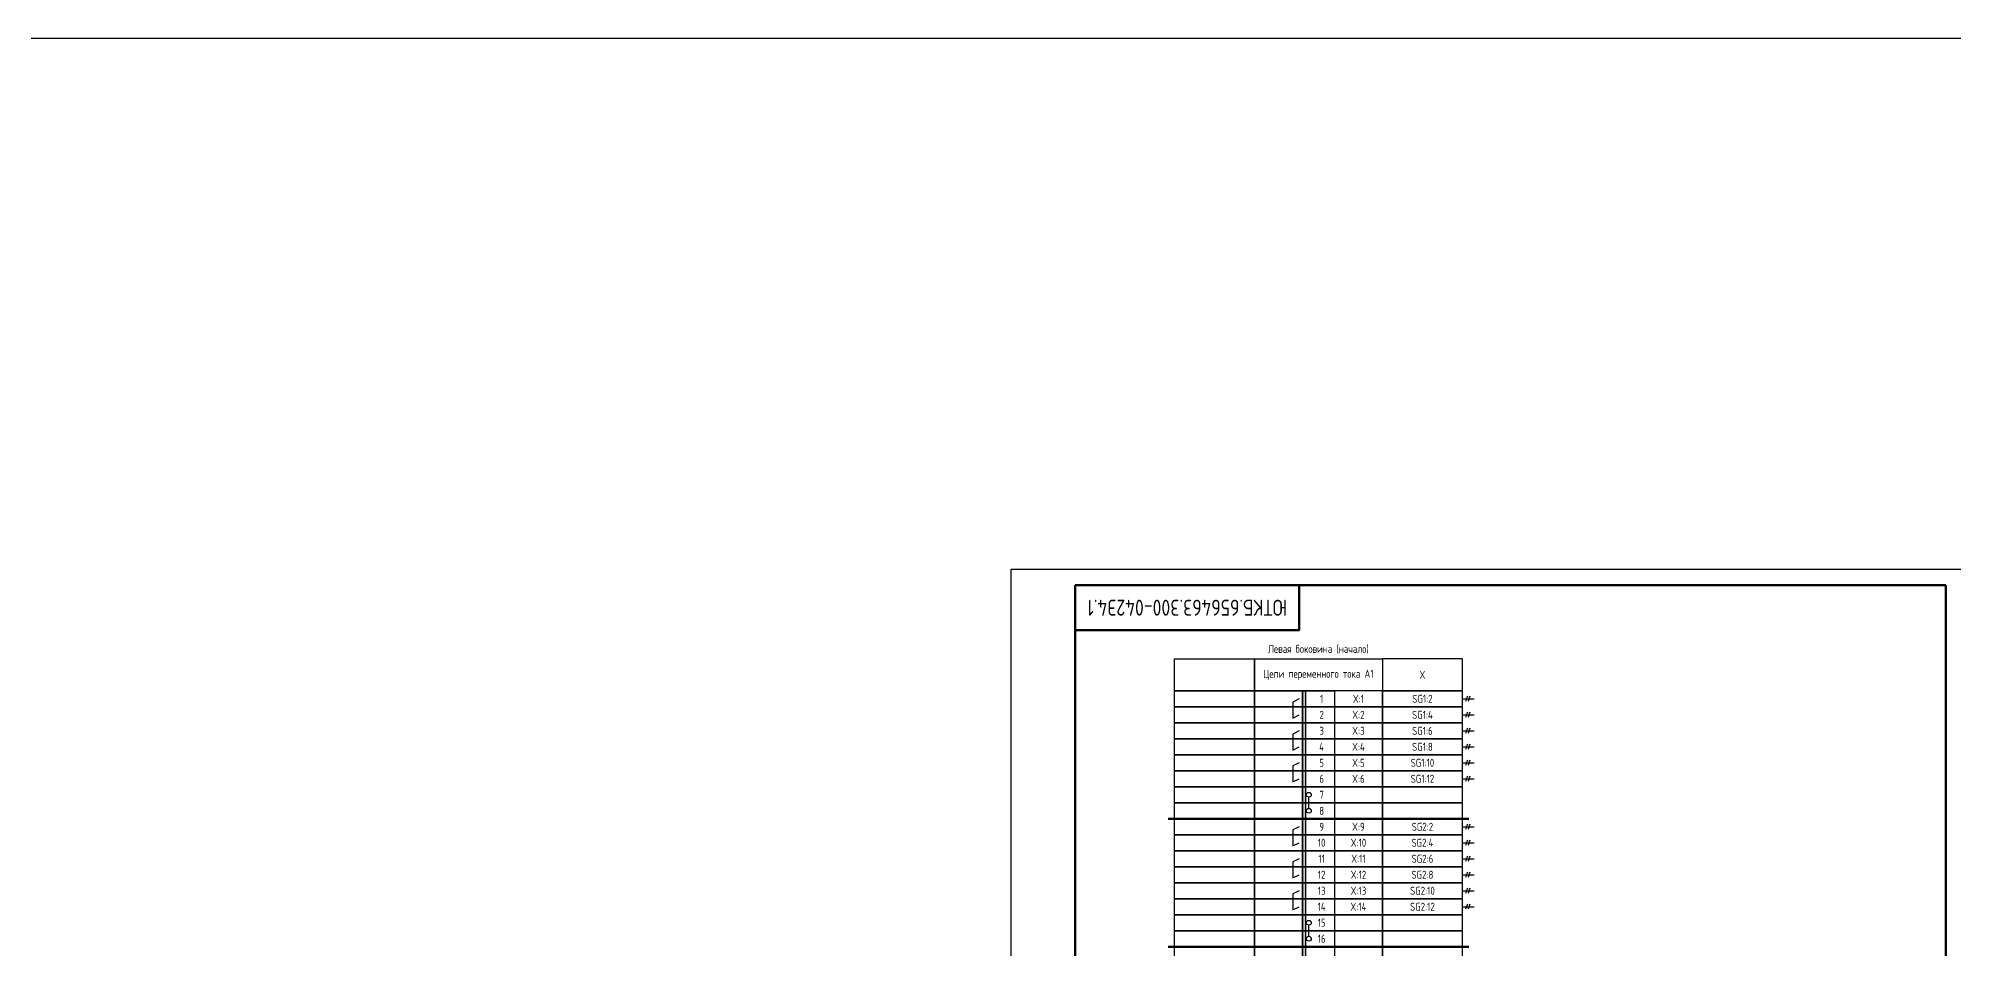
# Model space of a CAD drawing. Header units: millimetres. Extents: x -1117 to 4405, y -90 to 586.
# Drawn here: x 956 to 1554, y 301 to 586 of the extents above; entities that cross this region are included whole.
import ezdxf

# ---------------------------------------------------------------- set-up
doc = ezdxf.new("R2010")
doc.units = ezdxf.units.MM
doc.styles.add('Gost_type_A', font='GOST_A.TTF')

# ---------------------------------------------------------------- blocks, each defined once
blk = doc.blocks.new('Штамп угловой верхний')
at = {"lineweight": 50}
blk.add_lwpolyline([(0, 0), (70, 0), (70, -14), (0, -14)], close=True, dxfattribs=at)

msp = doc.modelspace()

# ---------------------------------------------------------------- hatches: boundary and pattern name
h = msp.add_hatch(color=256)
h.dxf.hatch_style = 1
h.paths.add_polyline_path([(1352, 382), (1351, 382), (1351, 342), (1352, 342)])
h = msp.add_hatch(color=256)
h.dxf.hatch_style = 1
h.paths.add_polyline_path([(1352, 342), (1351, 342), (1351, 302), (1352, 302)])
h = msp.add_hatch(color=256)
h.dxf.hatch_style = 1
h.paths.add_polyline_path([(1352, 302), (1351, 302), (1351, 262), (1352, 262)])

# ---------------------------------------------------------------- linework, layer by layer
for p, q in [((1401, 379.5), (1404.62, 379.5)), ((1402.54, 380.31), (1401.96, 378.69)), ((1403.33, 380.31), (1402.75, 378.69)), ((1401, 374.5), (1404.62, 374.5)), ((1402.54, 375.31), (1401.96, 373.69)), ((1403.33, 375.31), (1402.75, 373.69)), ((1401, 369.5), (1404.62, 369.5)), ((1402.54, 370.31), (1401.96, 368.69)), ((1402.54, 365.31), (1401.96, 363.69)), ((1403.33, 370.31), (1402.75, 368.69)), ((1403.33, 365.31), (1402.75, 363.69)), ((1401, 364.5), (1404.62, 364.5)), ((1401, 359.5), (1404.62, 359.5)), ((1402.54, 360.31), (1401.96, 358.69)), ((1403.33, 360.31), (1402.75, 358.69)), ((1401, 354.5), (1404.62, 354.5)), ((1402.54, 355.31), (1401.96, 353.69)), ((1403.33, 355.31), (1402.75, 353.69)), ((1353, 345.25), (1353, 348.75)), ((1401, 339.5), (1404.62, 339.5)), ((1402.54, 340.31), (1401.96, 338.69)), ((1402.54, 335.31), (1401.96, 333.69)), ((1403.33, 340.31), (1402.75, 338.69)), ((1403.33, 335.31), (1402.75, 333.69)), ((1401, 334.5), (1404.62, 334.5)), ((1401, 329.5), (1404.62, 329.5)), ((1402.54, 330.31), (1401.96, 328.69)), ((1403.33, 330.31), (1402.75, 328.69)), ((1401, 324.5), (1404.62, 324.5)), ((1402.54, 325.31), (1401.96, 323.69)), ((1403.33, 325.31), (1402.75, 323.69)), ((1401, 319.5), (1404.62, 319.5)), ((1402.54, 320.31), (1401.96, 318.69)), ((1403.33, 320.31), (1402.75, 318.69)), ((1401, 314.5), (1404.62, 314.5)), ((1402.54, 315.31), (1401.96, 313.69)), ((1403.33, 315.31), (1402.75, 313.69)), ((1353, 305.25), (1353, 308.75))]:
    msp.add_line(p, q)
at = {"lineweight": 50}
for p, q in [((1309, 342), (1403, 342)), ((1309, 302), (1403, 302))]:
    msp.add_line(p, q, dxfattribs=at)
for points in [[(-1117.42, 586), (4404.54, 586), (4404.54, -90), (-1117.42, -90)], [(1557, 420), (1557, 0), (1260, 0), (1260, 420)], [(1311, 392), (1336, 392), (1336, 382), (1311, 382)], [(1336, 392), (1376, 392), (1376, 382), (1336, 382)], [(1401, 392), (1376, 392), (1376, 382), (1401, 382)], [(1311, 382), (1336, 382), (1336, 377), (1311, 377)], [(1336, 382), (1351, 382), (1351, 377), (1336, 377)], [(1351, 382), (1361, 382), (1361, 377), (1351, 377)], [(1376, 382), (1361, 382), (1361, 377), (1376, 377)], [(1401, 382), (1376, 382), (1376, 377), (1401, 377)], [(1311, 377), (1336, 377), (1336, 372), (1311, 372)], [(1311, 372), (1336, 372), (1336, 367), (1311, 367)], [(1336, 377), (1351, 377), (1351, 372), (1336, 372)], [(1336, 372), (1351, 372), (1351, 367), (1336, 367)], [(1351, 377), (1361, 377), (1361, 372), (1351, 372)], [(1351, 372), (1361, 372), (1361, 367), (1351, 367)], [(1376, 377), (1361, 377), (1361, 372), (1376, 372)], [(1376, 372), (1361, 372), (1361, 367), (1376, 367)], [(1401, 377), (1376, 377), (1376, 372), (1401, 372)], [(1401, 372), (1376, 372), (1376, 367), (1401, 367)], [(1311, 367), (1336, 367), (1336, 362), (1311, 362)], [(1336, 367), (1351, 367), (1351, 362), (1336, 362)], [(1351, 367), (1361, 367), (1361, 362), (1351, 362)], [(1376, 367), (1361, 367), (1361, 362), (1376, 362)], [(1401, 367), (1376, 367), (1376, 362), (1401, 362)], [(1311, 362), (1336, 362), (1336, 357), (1311, 357)], [(1336, 362), (1351, 362), (1351, 357), (1336, 357)], [(1351, 362), (1361, 362), (1361, 357), (1351, 357)], [(1376, 362), (1361, 362), (1361, 357), (1376, 357)], [(1401, 362), (1376, 362), (1376, 357), (1401, 357)], [(1311, 357), (1336, 357), (1336, 352), (1311, 352)], [(1336, 357), (1351, 357), (1351, 352), (1336, 352)], [(1351, 357), (1361, 357), (1361, 352), (1351, 352)], [(1376, 357), (1361, 357), (1361, 352), (1376, 352)], [(1401, 357), (1376, 357), (1376, 352), (1401, 352)], [(1311, 352), (1336, 352), (1336, 347), (1311, 347)], [(1336, 352), (1351, 352), (1351, 347), (1336, 347)], [(1351, 352), (1361, 352), (1361, 347), (1351, 347)], [(1376, 352), (1361, 352), (1361, 347), (1376, 347)], [(1401, 352), (1376, 352), (1376, 347), (1401, 347)], [(1311, 347), (1336, 347), (1336, 342), (1311, 342)], [(1311, 342), (1336, 342), (1336, 337), (1311, 337)], [(1336, 347), (1351, 347), (1351, 342), (1336, 342)], [(1336, 342), (1351, 342), (1351, 337), (1336, 337)], [(1351, 347), (1361, 347), (1361, 342), (1351, 342)], [(1351, 342), (1361, 342), (1361, 337), (1351, 337)], [(1376, 347), (1361, 347), (1361, 342), (1376, 342)], [(1376, 342), (1361, 342), (1361, 337), (1376, 337)], [(1401, 347), (1376, 347), (1376, 342), (1401, 342)], [(1401, 342), (1376, 342), (1376, 337), (1401, 337)], [(1311, 337), (1336, 337), (1336, 332), (1311, 332)], [(1336, 337), (1351, 337), (1351, 332), (1336, 332)], [(1351, 337), (1361, 337), (1361, 332), (1351, 332)], [(1376, 337), (1361, 337), (1361, 332), (1376, 332)], [(1401, 337), (1376, 337), (1376, 332), (1401, 332)], [(1311, 332), (1336, 332), (1336, 327), (1311, 327)], [(1336, 332), (1351, 332), (1351, 327), (1336, 327)], [(1351, 332), (1361, 332), (1361, 327), (1351, 327)], [(1376, 332), (1361, 332), (1361, 327), (1376, 327)], [(1401, 332), (1376, 332), (1376, 327), (1401, 327)], [(1311, 327), (1336, 327), (1336, 322), (1311, 322)], [(1336, 327), (1351, 327), (1351, 322), (1336, 322)], [(1351, 327), (1361, 327), (1361, 322), (1351, 322)], [(1376, 327), (1361, 327), (1361, 322), (1376, 322)], [(1401, 327), (1376, 327), (1376, 322), (1401, 322)], [(1311, 322), (1336, 322), (1336, 317), (1311, 317)], [(1336, 322), (1351, 322), (1351, 317), (1336, 317)], [(1351, 322), (1361, 322), (1361, 317), (1351, 317)], [(1376, 322), (1361, 322), (1361, 317), (1376, 317)], [(1401, 322), (1376, 322), (1376, 317), (1401, 317)], [(1311, 317), (1336, 317), (1336, 312), (1311, 312)], [(1311, 312), (1336, 312), (1336, 307), (1311, 307)], [(1336, 317), (1351, 317), (1351, 312), (1336, 312)], [(1336, 312), (1351, 312), (1351, 307), (1336, 307)], [(1351, 317), (1361, 317), (1361, 312), (1351, 312)], [(1351, 312), (1361, 312), (1361, 307), (1351, 307)], [(1376, 317), (1361, 317), (1361, 312), (1376, 312)], [(1376, 312), (1361, 312), (1361, 307), (1376, 307)], [(1401, 317), (1376, 317), (1376, 312), (1401, 312)], [(1401, 312), (1376, 312), (1376, 307), (1401, 307)], [(1311, 307), (1336, 307), (1336, 302), (1311, 302)], [(1336, 307), (1351, 307), (1351, 302), (1336, 302)], [(1351, 307), (1361, 307), (1361, 302), (1351, 302)], [(1376, 307), (1361, 307), (1361, 302), (1376, 302)], [(1401, 307), (1376, 307), (1376, 302), (1401, 302)], [(1311, 302), (1336, 302), (1336, 297), (1311, 297)], [(1336, 302), (1351, 302), (1351, 297), (1336, 297)], [(1351, 302), (1361, 302), (1361, 297), (1351, 297)], [(1376, 302), (1361, 302), (1361, 297), (1376, 297)], [(1401, 302), (1376, 302), (1376, 297), (1401, 297)]]:
    msp.add_lwpolyline(points, close=True)
msp.add_lwpolyline([(1552, 415), (1552, 5), (1280, 5), (1280, 415)], close=True, dxfattribs=at)
for points in [[(1350, 379.5), (1348, 378.5), (1348, 373.5), (1350, 374.5)], [(1351, 342), (1351, 382), (1352, 382), (1352, 342)], [(1350, 369.5), (1348, 368.5), (1348, 363.5), (1350, 364.5)], [(1350, 359.5), (1348, 358.5), (1348, 353.5), (1350, 354.5)], [(1351, 302), (1351, 342), (1352, 342), (1352, 302)], [(1350, 339.5), (1348, 338.5), (1348, 333.5), (1350, 334.5)], [(1350, 329.5), (1348, 328.5), (1348, 323.5), (1350, 324.5)], [(1350, 319.5), (1348, 318.5), (1348, 313.5), (1350, 314.5)], [(1351, 262), (1351, 302), (1352, 302), (1352, 262)]]:
    msp.add_lwpolyline(points)
for centre in [(1353, 349.5), (1353, 344.5), (1353, 309.5), (1353, 304.5)]:
    msp.add_circle(centre, 0.75)

# ---------------------------------------------------------------- block references
msp.add_blockref('Штамп угловой верхний', (1280, 415))

# ---------------------------------------------------------------- texts
at = {"insert": (1315, 408), "char_height": 5, "width": 70, "attachment_point": 5, "rotation": 180, "style": 'Gost_type_A'}
msp.add_mtext('ЮТКБ.656463.300-042Э4.1', dxfattribs=at)
at = {"char_height": 2.5, "attachment_point": 5, "style": 'Gost_type_A'}
for s, insert, width in [('Левая боковина (начало)', (1356, 395), 90), ('Цепи переменного тока А1', (1356, 387), 40), ('X', (1388.5, 387), 25), ('SG1:2', (1388.5, 379.5), 25), ('SG1:4', (1388.5, 374.5), 25), ('SG1:8', (1388.5, 364.5), 25), ('SG1:6', (1388.5, 369.5), 25), ('SG1:10', (1388.5, 359.5), 25), ('SG1:12', (1388.5, 354.5), 25), ('SG2:4', (1388.5, 334.5), 25), ('SG2:2', (1388.5, 339.5), 25), ('SG2:6', (1388.5, 329.5), 25), ('SG2:8', (1388.5, 324.5), 25), ('SG2:10', (1388.5, 319.5), 25), ('SG2:12', (1388.5, 314.5), 25)]:
    msp.add_mtext(s, dxfattribs=dict(at, insert=insert, width=width))
at = {"ltscale": 10, "char_height": 2.5, "attachment_point": 5, "style": 'Gost_type_A'}
for s, insert, width in [('1', (1357, 379.5), 8), ('X:1', (1368.5, 379.5), 15), ('2', (1357, 374.5), 8), ('X:2', (1368.5, 374.5), 15), ('4', (1357, 364.5), 8), ('3', (1357, 369.5), 8), ('X:4', (1368.5, 364.5), 15), ('X:3', (1368.5, 369.5), 15), ('5', (1357, 359.5), 8), ('X:5', (1368.5, 359.5), 15), ('6', (1357, 354.5), 8), ('X:6', (1368.5, 354.5), 15), ('7', (1357, 349.5), 8), ('8', (1357, 344.5), 8), ('10', (1357, 334.5), 8), ('9', (1357, 339.5), 8), ('X:10', (1368.5, 334.5), 15), ('X:9', (1368.5, 339.5), 15), ('11', (1357, 329.5), 8), ('X:11', (1368.5, 329.5), 15), ('12', (1357, 324.5), 8), ('X:12', (1368.5, 324.5), 15), ('13', (1357, 319.5), 8), ('X:13', (1368.5, 319.5), 15), ('14', (1357, 314.5), 8), ('X:14', (1368.5, 314.5), 15), ('15', (1357, 309.5), 8), ('16', (1357, 304.5), 8)]:
    msp.add_mtext(s, dxfattribs=dict(at, insert=insert, width=width))

doc.saveas('drawing.dxf')
